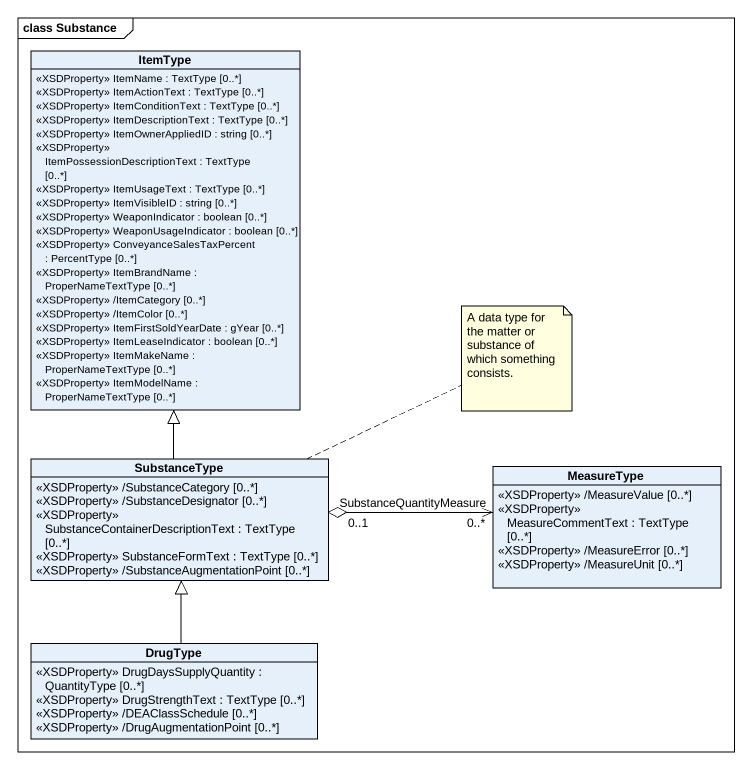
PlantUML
@startuml
mainframe class Substance
hide circle
hide empty members
class ItemType {
  <<XSDProperty>> ItemName : TextType [0..*]
  <<XSDProperty>> ItemActionText : TextType [0..*]
  <<XSDProperty>> ItemConditionText : TextType [0..*]
  <<XSDProperty>> ItemDescriptionText : TextType [0..*]
  <<XSDProperty>> ItemOwnerAppliedID : string [0..*]
  <<XSDProperty>> ItemPossessionDescriptionText : TextType [0..*]
  <<XSDProperty>> ItemUsageText : TextType [0..*]
  <<XSDProperty>> ItemVisibleID : string [0..*]
  <<XSDProperty>> WeaponIndicator : boolean [0..*]
  <<XSDProperty>> WeaponUsageIndicator : boolean [0..*]
  <<XSDProperty>> ConveyanceSalesTaxPercent : PercentType [0..*]
  <<XSDProperty>> ItemBrandName : ProperNameTextType [0..*]
  <<XSDProperty>> /ItemCategory [0..*]
  <<XSDProperty>> /ItemColor [0..*]
  <<XSDProperty>> ItemFirstSoldYearDate : gYear [0..*]
  <<XSDProperty>> ItemLeaseIndicator : boolean [0..*]
  <<XSDProperty>> ItemMakeName : ProperNameTextType [0..*]
  <<XSDProperty>> ItemModelName : ProperNameTextType [0..*]
}
class SubstanceType {
  <<XSDProperty>> /SubstanceCategory [0..*]
  <<XSDProperty>> /SubstanceDesignator [0..*]
  <<XSDProperty>> SubstanceContainerDescriptionText : TextType [0..*]
  <<XSDProperty>> SubstanceFormText : TextType [0..*]
  <<XSDProperty>> /SubstanceAugmentationPoint [0..*]
}
class MeasureType {
  <<XSDProperty>> /MeasureValue [0..*]
  <<XSDProperty>> MeasureCommentText : TextType [0..*]
  <<XSDProperty>> /MeasureError [0..*]
  <<XSDProperty>> /MeasureUnit [0..*]
}
class DrugType {
  <<XSDProperty>> DrugDaysSupplyQuantity : QuantityType [0..*]
  <<XSDProperty>> DrugStrengthText : TextType [0..*]
  <<XSDProperty>> /DEAClassSchedule [0..*]
  <<XSDProperty>> /DrugAugmentationPoint [0..*]
}
SubstanceType -up-|> ItemType
SubstanceType "0..1" o-right-> "SubstanceQuantityMeasure\n0..*" MeasureType
DrugType -up-|> SubstanceType
note right of SubstanceType : A data type for the matter or substance of which something consists.
@enduml
